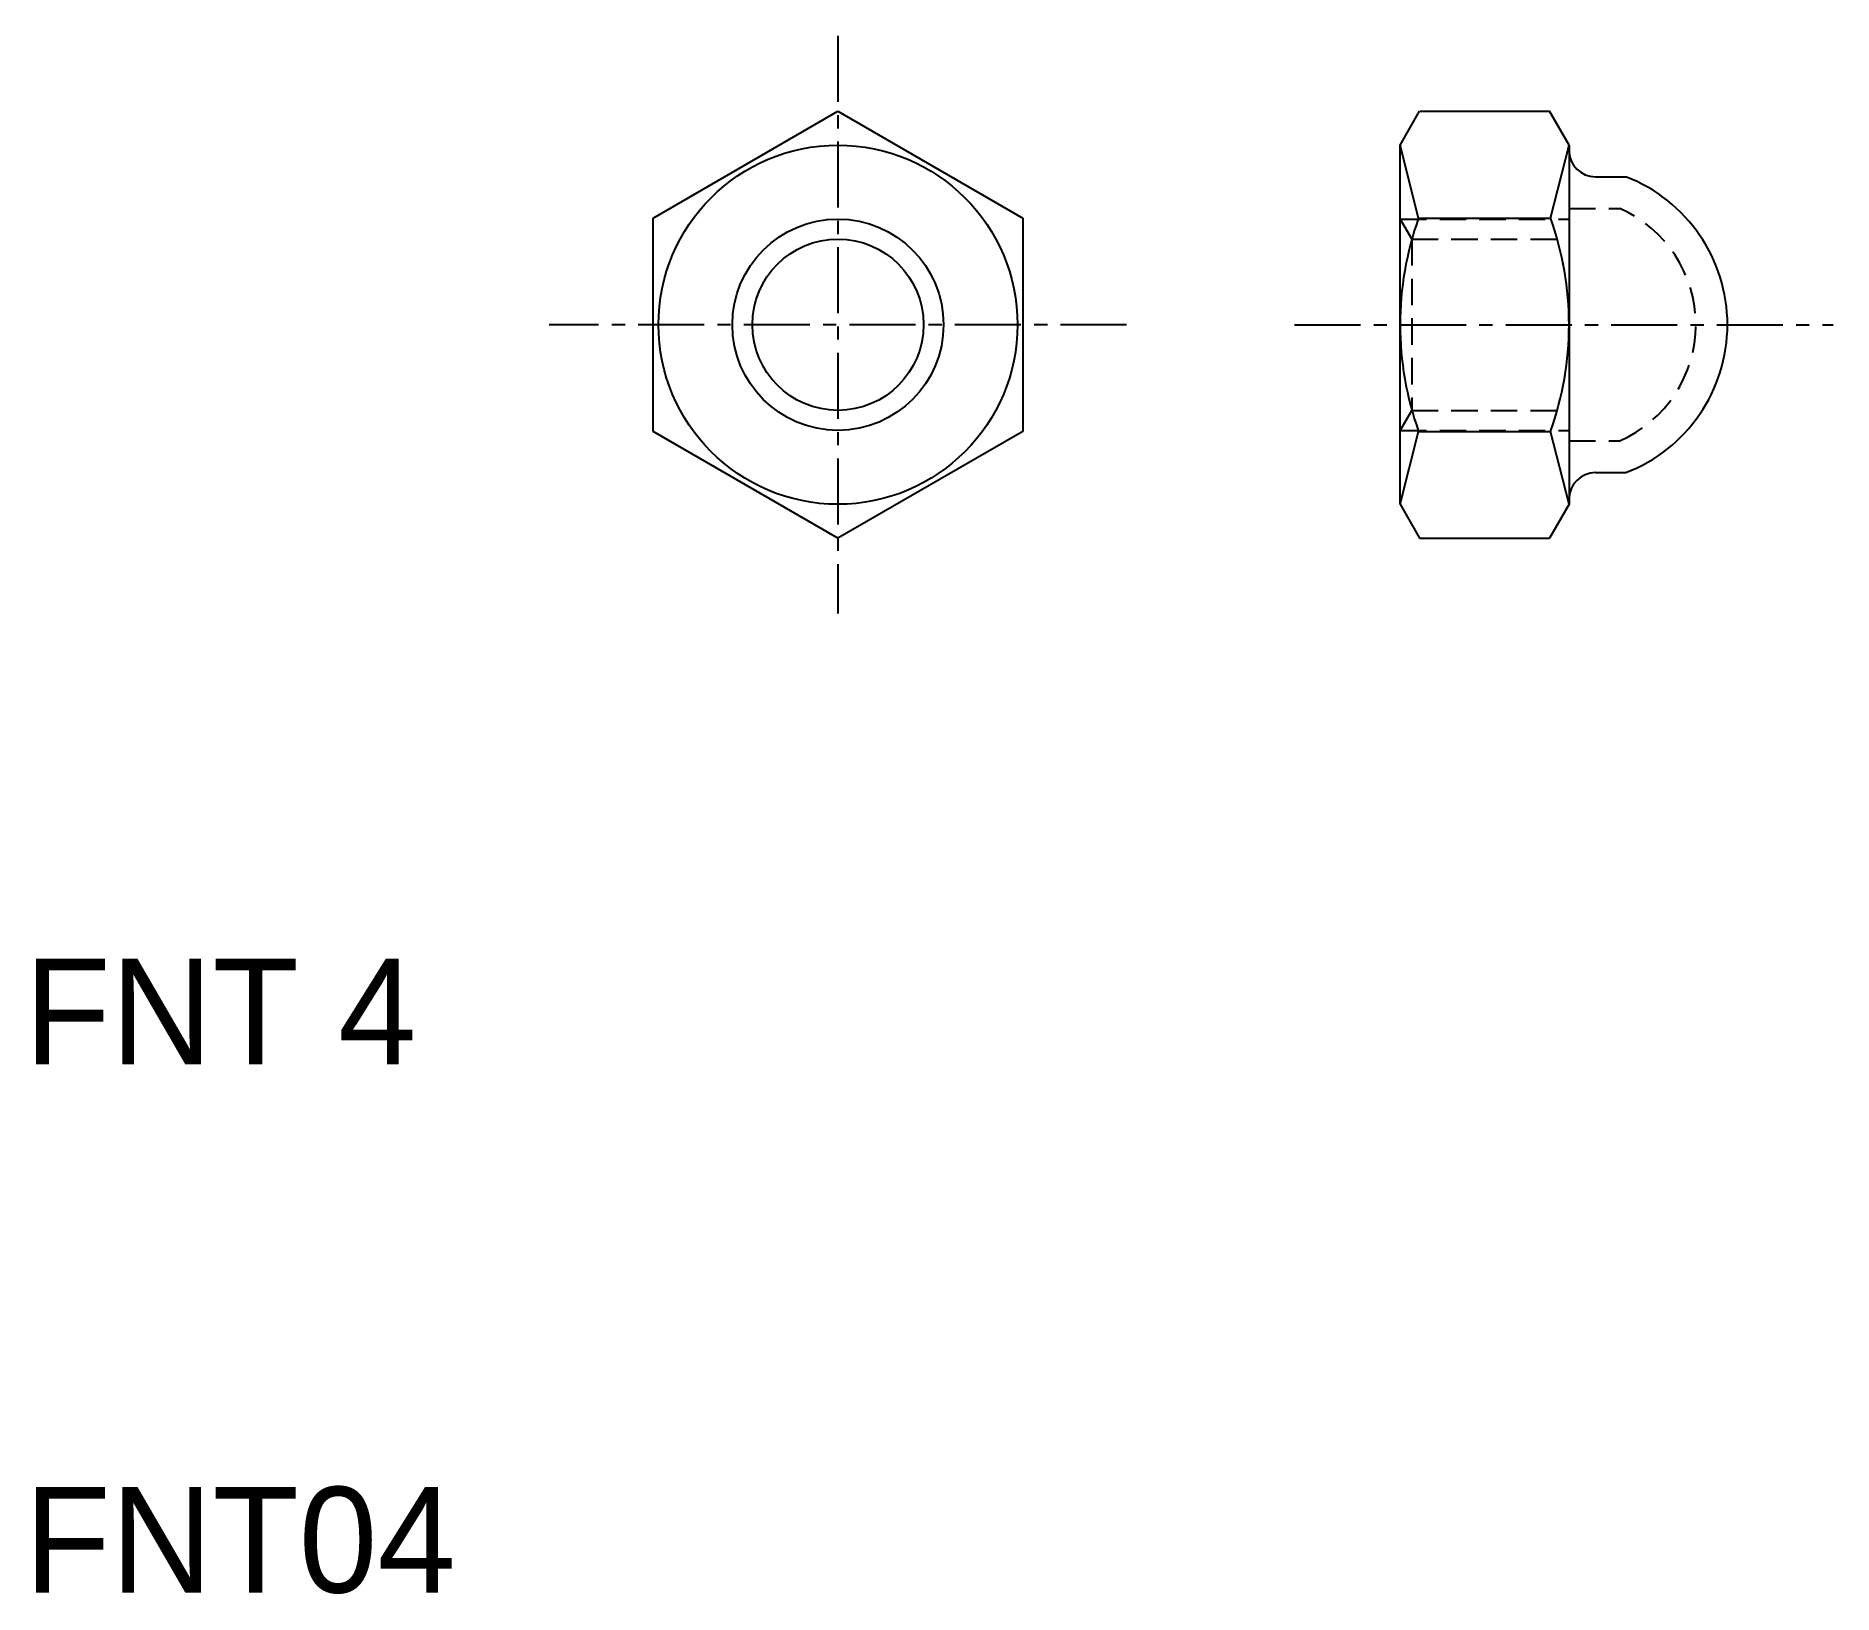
# Model space of a CAD drawing. Extents: x 10.2 to 44.3, y 10 to 39.5.
import ezdxf

# ---------------------------------------------------------------- set-up
doc = ezdxf.new("R2010")
doc.units = 0
doc.linetypes.add('CENTER', pattern=[2, 1.25, -0.25, 0.25, -0.25])
doc.linetypes.add('DASHED', pattern=[0.75, 0.5, -0.25])
doc.layers.get('0').update_dxf_attribs({"linetype": 'CONTINUOUS'})
doc.layers.add('CENTER', color=1, linetype='CENTER')

msp = doc.modelspace()

# ---------------------------------------------------------------- linework, layer by layer
at = {"color": 0, "linetype": 'BYBLOCK'}
for p, q in [((21.91, 36.023), (25.41, 38.044)), ((25.41, 38.044), (28.91, 36.023)), ((36.058, 37.403), (36.428, 38.044)), ((36.429, 38.044), (38.888, 38.044)), ((39.258, 37.403), (38.888, 38.044)), ((36.058, 30.603), (36.058, 37.403)), ((36.409, 36.023), (36.058, 37.403)), ((38.908, 36.023), (39.258, 37.403)), ((21.91, 31.982), (21.91, 36.023)), ((28.91, 36.023), (28.91, 31.982)), ((36.409, 36.023), (38.908, 36.023)), ((25.41, 29.961), (21.91, 31.982)), ((28.91, 31.982), (25.41, 29.961)), ((36.058, 30.603), (36.409, 31.982)), ((36.409, 31.982), (38.908, 31.982)), ((39.258, 30.603), (38.908, 31.982)), ((36.058, 30.603), (36.428, 29.961)), ((39.258, 30.603), (38.888, 29.961)), ((36.428, 29.961), (38.888, 29.961))]:
    msp.add_line(p, q, dxfattribs=at)
at = {"color": 7, "linetype": 'CONTINUOUS'}
for p, q in [((39.258, 37.403), (39.258, 30.603)), ((39.758, 36.803), (40.335, 36.803)), ((39.758, 31.203), (40.335, 31.203))]:
    msp.add_line(p, q, dxfattribs=at)
at = {"color": 3, "linetype": 'DASHED'}
for p, q in [((39.258, 36.203), (40.217, 36.203)), ((36.058, 36.003), (39.258, 36.003)), ((36.058, 36.003), (36.277, 35.624)), ((36.277, 35.624), (39.258, 35.624)), ((36.277, 35.624), (36.277, 32.382)), ((36.058, 32.003), (36.277, 32.382)), ((36.277, 32.382), (39.258, 32.382)), ((36.058, 32.003), (39.258, 32.003)), ((39.258, 31.803), (40.217, 31.803))]:
    msp.add_line(p, q, dxfattribs=at)
at = {"color": 0, "linetype": 'BYBLOCK'}
msp.add_circle((25.41, 34.003), 3.4, dxfattribs=at)
at = {"color": 3, "linetype": 'CONTINUOUS'}
msp.add_circle((25.41, 34.003), 2, dxfattribs=at)
at = {"color": 7, "linetype": 'CONTINUOUS'}
msp.add_circle((25.41, 34.003), 1.621, dxfattribs=at)
for centre, radius, start, end in [((39.758, 37.303), 0.5, 180, 270), ((39.258, 34.003), 3, 291.0395, 68.9605), ((39.758, 30.703), 0.5, 90, 180)]:
    msp.add_arc(centre, radius, start, end, dxfattribs=at)
at = {"color": 3, "linetype": 'DASHED'}
msp.add_arc((39.258, 34.003), 2.4, 293.5565, 66.4436, dxfattribs=at)
at = {"color": 0, "linetype": 'BYBLOCK'}
for centre, start, end in [((42.058, 34.003), 160.3184, 199.6809), ((33.258, 34.003), 340.3191, 19.6816)]:
    msp.add_arc(centre, 6, start, end, dxfattribs=at)
at = {"layer": 'CENTER', "color": 1, "linetype": 'CENTER'}
for p, q in [((25.41, 39.47), (25.41, 28.536)), ((30.877, 34.003), (19.943, 34.003)), ((34.058, 34.003), (44.258, 34.003))]:
    msp.add_line(p, q, dxfattribs=at)

# ---------------------------------------------------------------- texts
at = {"color": 7, "linetype": 'CONTINUOUS'}
for s, p in [('FNT 4', (10, 20)), ('FNT04', (10, 10))]:
    msp.add_text(s, height=2, dxfattribs=at).set_placement(p)

doc.saveas('drawing.dxf')
